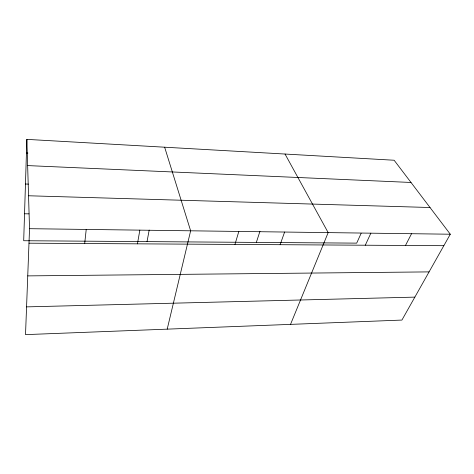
<?xml version="1.0" encoding="UTF-8"?>
<svg xmlns="http://www.w3.org/2000/svg" width="474" height="474" viewBox="0 0 474 474"><rect width="100%" height="100%" fill="white"/><g stroke="black" fill="none" stroke-linecap="round" stroke-linejoin="round"><path stroke-width="0.71" d="M26.858 139.374L29.536 228.687L25.519 334.626L401.922 320.069L450.3 234.221L394.131 160.242L26.858 139.374L23.7 240.727L356.697 243.132L361.152 233.261M84.692 243.523L86.221 229.434M137.442 243.843L139.842 230.139M147.029 241.616L149.186 230.074M167.203 329.146L190.637 230.808L164.644 147.207M234.956 244.43L238.831 231.442M256.345 242.41L259.971 231.229M280.11 244.703L284.619 232.041M290.526 324.376L328.168 232.616L285.034 154.044M365.288 245.218L370.875 233.172M405.489 245.461L411.539 233.712M26.574 306.879L414.851 297.121M27.747 275.892L429.071 271.892M28.991 243.186L443.836 245.692M29.536 228.687L450.3 234.221M24.541 213.768L28.961 213.863M28.553 195.768L430.025 207.511M25.466 184.019L28.422 184.119M27.646 165.592L411.005 182.466M26.431 153.001L27.889 153.072"/></g></svg>
